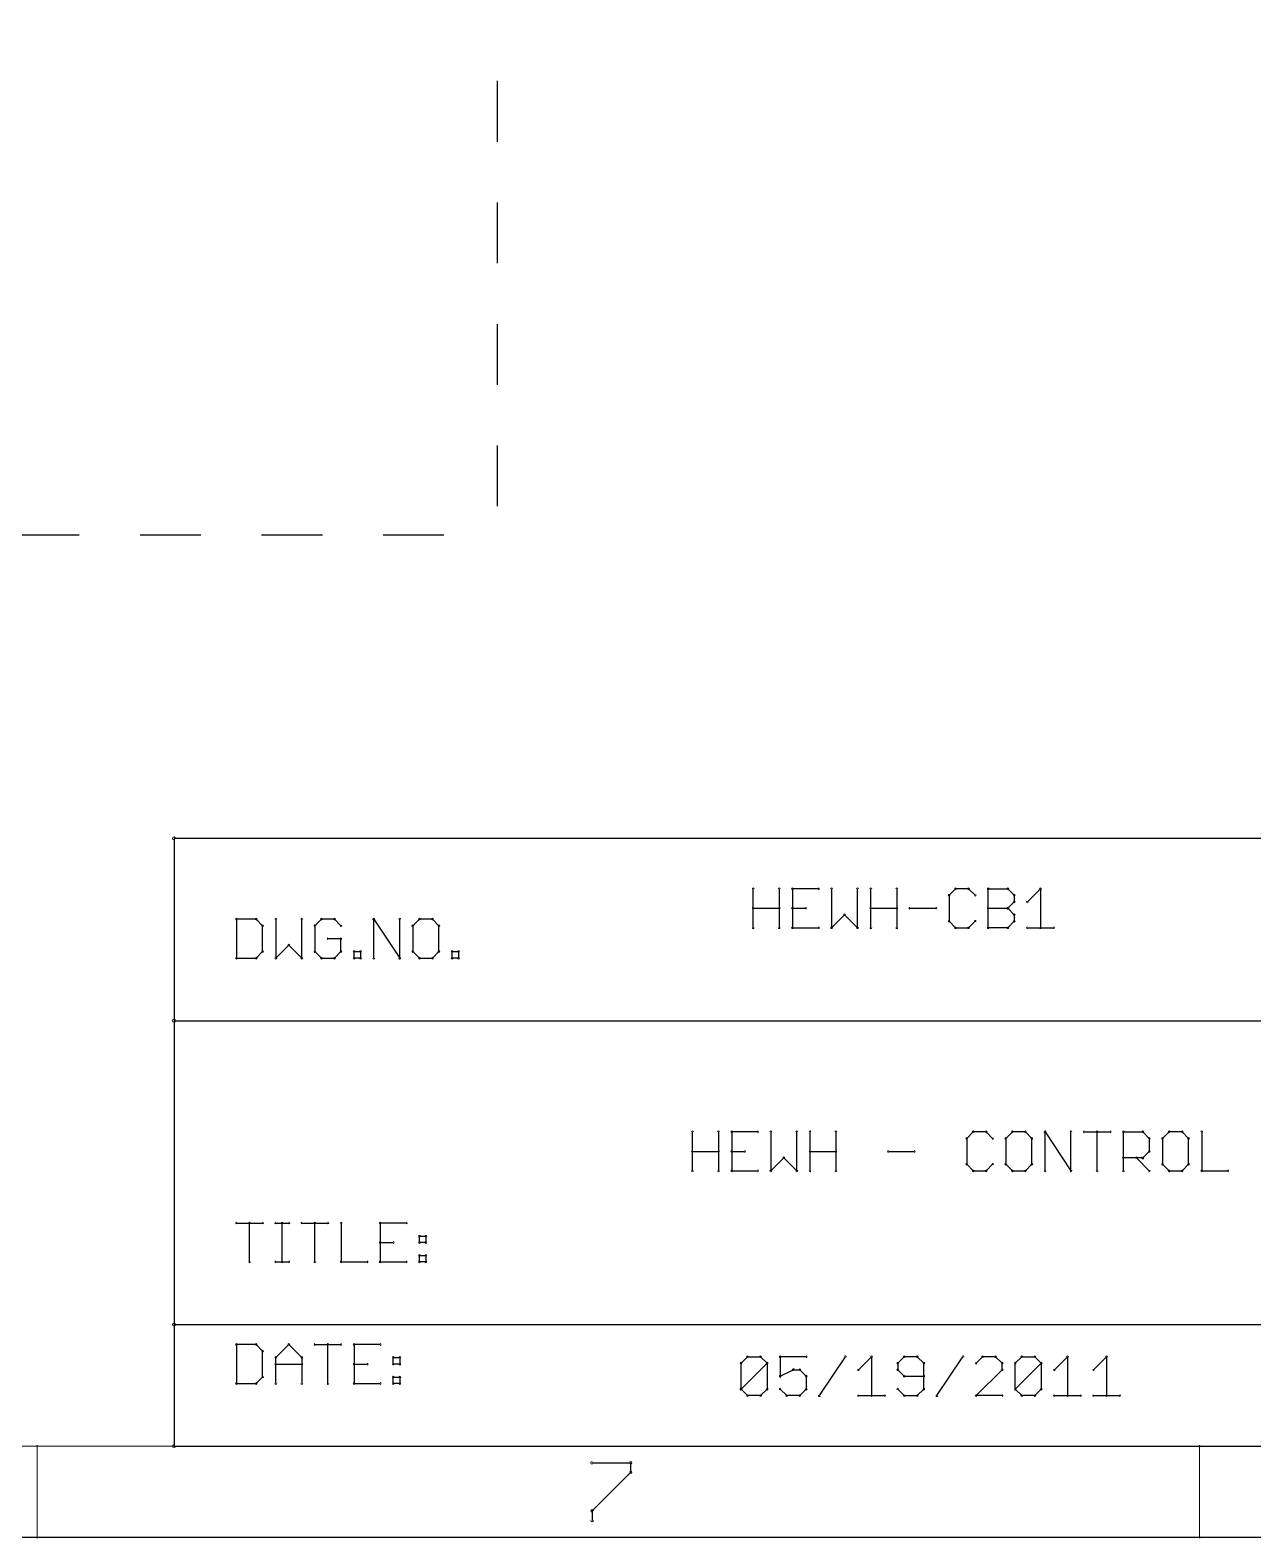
# Paper-space layout 'TEMPERATURE MODULE' of a CAD drawing. Header units: inches. Extents: x 0.5 to 16.2, y 0.3 to 10.6.
# Drawn here: x 12.163 to 14.175, y 0.349 to 2.83 of the extents above; entities that cross this region are included whole.
import ezdxf

# ---------------------------------------------------------------- set-up
doc = ezdxf.new("R2010")
doc.units = ezdxf.units.IN
doc.header["$MEASUREMENT"] = 0
doc.linetypes.add('DOT2', pattern=[0.025, 0, -0.025])
for name, color, linetype in [('94', 14, 'Continuous'), ('97', 94, 'Continuous'), ('THIN_DASHED_NEON_GREEN', 3, 'DOT2')]:
    doc.layers.add(name, color=color, linetype=linetype)

psp = doc.layouts.new('TEMPERATURE MODULE')

# ---------------------------------------------------------------- linework, layer by layer
at = {"layer": '94', "lineweight": 25}
for p, q in [((12.4, 1.5), (12.4, 1.2)), ((14.9, 1.5), (12.4, 1.5)), ((12.503, 1.3671), (12.503, 1.303)), ((12.535, 1.3671), (12.503, 1.3671)), ((12.5457, 1.3564), (12.535, 1.3671)), ((12.5675, 1.3671), (12.5675, 1.303)), ((12.6102, 1.303), (12.6102, 1.3671)), ((12.6426, 1.3671), (12.6319, 1.3564)), ((12.6639, 1.3671), (12.6426, 1.3671)), ((12.6746, 1.3564), (12.6639, 1.3671)), ((12.7286, 1.303), (12.7286, 1.3671)), ((12.7286, 1.3671), (12.7713, 1.303)), ((12.7713, 1.303), (12.7713, 1.3671)), ((12.8037, 1.3671), (12.793, 1.3564)), ((12.8251, 1.3671), (12.8037, 1.3671)), ((12.8358, 1.3564), (12.8251, 1.3671)), ((12.5457, 1.3137), (12.5457, 1.3564)), ((12.6319, 1.3564), (12.6319, 1.3137)), ((12.793, 1.3564), (12.793, 1.3137)), ((12.8358, 1.3137), (12.8358, 1.3564)), ((12.5675, 1.303), (12.5888, 1.3244)), ((12.5888, 1.3244), (12.6102, 1.303)), ((12.6746, 1.335), (12.6533, 1.335)), ((12.6746, 1.3137), (12.6746, 1.335)), ((12.503, 1.303), (12.535, 1.303)), ((12.535, 1.303), (12.5457, 1.3137)), ((12.6319, 1.3137), (12.6426, 1.303)), ((12.6426, 1.303), (12.6639, 1.303)), ((12.6639, 1.303), (12.6746, 1.3137)), ((12.6964, 1.303), (12.6964, 1.3137)), ((12.6964, 1.3137), (12.707, 1.3137)), ((12.707, 1.303), (12.6964, 1.303)), ((12.707, 1.3137), (12.707, 1.303)), ((12.793, 1.3137), (12.8037, 1.303)), ((12.8037, 1.303), (12.8251, 1.303)), ((12.8251, 1.303), (12.8358, 1.3137)), ((12.8575, 1.303), (12.8575, 1.3137)), ((12.8575, 1.3137), (12.8682, 1.3137)), ((12.8682, 1.303), (12.8575, 1.303)), ((12.8682, 1.3137), (12.8682, 1.303)), ((12.4, 1.2), (12.4, 0.7)), ((12.4, 1.2), (14.9, 1.2)), ((12.503, 0.8671), (12.5457, 0.8671)), ((12.5244, 0.803), (12.5244, 0.8671)), ((12.5675, 0.8671), (12.5888, 0.8671)), ((12.5781, 0.803), (12.5781, 0.8671)), ((12.6104, 0.8671), (12.6531, 0.8671)), ((12.6318, 0.803), (12.6318, 0.8671)), ((12.6749, 0.8671), (12.6749, 0.803)), ((12.782, 0.8671), (12.7393, 0.8671)), ((12.7393, 0.8671), (12.7393, 0.803)), ((12.8038, 0.8457), (12.8145, 0.8457)), ((12.8038, 0.835), (12.8038, 0.8457)), ((12.8145, 0.8457), (12.8145, 0.835)), ((12.7393, 0.835), (12.7607, 0.835)), ((12.8145, 0.835), (12.8038, 0.835)), ((12.5675, 0.803), (12.5888, 0.803)), ((12.6749, 0.803), (12.7176, 0.803)), ((12.7393, 0.803), (12.782, 0.803)), ((12.8038, 0.8137), (12.8145, 0.8137)), ((12.8038, 0.803), (12.8038, 0.8137)), ((12.8145, 0.803), (12.8038, 0.803)), ((12.8145, 0.8137), (12.8145, 0.803)), ((12.4, 0.7), (12.4, 0.5)), ((12.4, 0.7), (16, 0.7)), ((12.503, 0.6671), (12.503, 0.603)), ((12.535, 0.6671), (12.503, 0.6671)), ((12.5457, 0.6564), (12.535, 0.6671)), ((12.5457, 0.6137), (12.5457, 0.6564)), ((12.5675, 0.6457), (12.5888, 0.6671)), ((12.5675, 0.603), (12.5675, 0.6457)), ((12.5888, 0.6671), (12.6102, 0.6457)), ((12.6102, 0.6457), (12.6102, 0.603)), ((12.6319, 0.6671), (12.6746, 0.6671)), ((12.6533, 0.603), (12.6533, 0.6671)), ((12.7391, 0.6671), (12.6964, 0.6671)), ((12.6964, 0.6671), (12.6964, 0.603)), ((12.7608, 0.6457), (12.7715, 0.6457)), ((12.7608, 0.635), (12.7608, 0.6457)), ((12.7715, 0.6457), (12.7715, 0.635)), ((12.5675, 0.635), (12.6102, 0.635)), ((12.6964, 0.635), (12.7177, 0.635)), ((12.7715, 0.635), (12.7608, 0.635)), ((12.503, 0.603), (12.535, 0.603)), ((12.535, 0.603), (12.5457, 0.6137)), ((12.6964, 0.603), (12.7391, 0.603)), ((12.7608, 0.6137), (12.7715, 0.6137)), ((12.7608, 0.603), (12.7608, 0.6137)), ((12.7715, 0.603), (12.7608, 0.603)), ((12.7715, 0.6137), (12.7715, 0.603)), ((12.4, 0.5), (14.9, 0.5))]:
    psp.add_line(p, q, dxfattribs=at)
at = {"layer": '94', "lineweight": 18}
for centre, radius, start, end in [((12.4, 1.5), 0.0025, 0, 180), ((12.4, 1.5), 0.0025, 90, 270), ((12.503, 1.3671), 0.0015, 0, 180), ((12.503, 1.3671), 0.0015, 90, 270), ((12.535, 1.3671), 0.0015, 45, 225), ((12.535, 1.3671), 0.0015, 270, 90), ((12.5675, 1.3671), 0.0015, 0, 180), ((12.6102, 1.3671), 0.0015, 0, 180), ((12.6426, 1.3671), 0.0015, 90, 270), ((12.6426, 1.3671), 0.0015, 315, 135), ((12.6639, 1.3671), 0.0015, 45, 225), ((12.6639, 1.3671), 0.0015, 270, 90), ((12.7286, 1.3671), 0.0015, 0, 180), ((12.7286, 1.3671), 0.0015, 33.6901, 213.6901), ((12.7713, 1.3671), 0.0015, 0, 180), ((12.8037, 1.3671), 0.0015, 90, 270), ((12.8037, 1.3671), 0.0015, 315.0135, 135.0135), ((12.8251, 1.3671), 0.0015, 45, 225), ((12.8251, 1.3671), 0.0015, 270, 90), ((12.5457, 1.3564), 0.0015, 0, 180), ((12.5457, 1.3564), 0.0015, 225, 45), ((12.6319, 1.3564), 0.0015, 0, 180), ((12.6319, 1.3564), 0.0015, 135, 315), ((12.6746, 1.3564), 0.0015, 225, 45), ((12.793, 1.3564), 0.0015, 0, 180), ((12.793, 1.3564), 0.0015, 134.9865, 314.9865), ((12.8358, 1.3564), 0.0015, 0, 180), ((12.8358, 1.3564), 0.0015, 225.0135, 45.0135), ((12.5457, 1.3137), 0.0015, 315.0135, 135.0135), ((12.5888, 1.3244), 0.0015, 45, 225), ((12.5888, 1.3244), 0.0015, 315, 135), ((12.6319, 1.3137), 0.0015, 44.9865, 224.9865), ((12.6533, 1.335), 0.0015, 90, 270), ((12.6746, 1.335), 0.0015, 0, 180), ((12.6746, 1.3137), 0.0015, 315.0135, 135.0135), ((12.6746, 1.335), 0.0015, 270, 90), ((12.6964, 1.3137), 0.0015, 0, 180), ((12.6964, 1.3137), 0.0015, 90, 270), ((12.707, 1.3137), 0.0015, 0, 180), ((12.707, 1.3137), 0.0015, 270, 90), ((12.793, 1.3137), 0.0015, 45, 225), ((12.8358, 1.3137), 0.0015, 315, 135), ((12.8575, 1.3137), 0.0015, 0, 180), ((12.8575, 1.3137), 0.0015, 90, 270), ((12.8682, 1.3137), 0.0015, 0, 180), ((12.8682, 1.3137), 0.0015, 270, 90), ((12.503, 1.303), 0.0015, 90, 270), ((12.503, 1.303), 0.0015, 180, 0), ((12.535, 1.303), 0.0015, 134.9865, 314.9865), ((12.535, 1.303), 0.0015, 270, 90), ((12.5457, 1.3137), 0.0015, 180, 0), ((12.5675, 1.303), 0.0015, 135, 315), ((12.5675, 1.303), 0.0015, 180, 0), ((12.6102, 1.303), 0.0015, 180, 0), ((12.6102, 1.303), 0.0015, 225, 45), ((12.6319, 1.3137), 0.0015, 180, 0), ((12.6426, 1.303), 0.0015, 90, 270), ((12.6426, 1.303), 0.0015, 225.0135, 45.0135), ((12.6639, 1.303), 0.0015, 134.9865, 314.9865), ((12.6639, 1.303), 0.0015, 270, 90), ((12.6746, 1.3137), 0.0015, 180, 0), ((12.6964, 1.303), 0.0015, 90, 270), ((12.6964, 1.303), 0.0015, 180, 0), ((12.707, 1.303), 0.0015, 180, 0), ((12.707, 1.303), 0.0015, 270, 90), ((12.7286, 1.303), 0.0015, 180, 0), ((12.7713, 1.303), 0.0015, 180, 0), ((12.7713, 1.303), 0.0015, 213.6795, 33.6795), ((12.793, 1.3137), 0.0015, 180, 0), ((12.8037, 1.303), 0.0015, 90, 270), ((12.8037, 1.303), 0.0015, 225, 45), ((12.8251, 1.303), 0.0015, 134.9865, 314.9865), ((12.8251, 1.303), 0.0015, 270, 90), ((12.8358, 1.3137), 0.0015, 180, 0), ((12.8575, 1.303), 0.0015, 90, 270), ((12.8575, 1.303), 0.0015, 180, 0), ((12.8682, 1.303), 0.0015, 180, 0), ((12.8682, 1.303), 0.0015, 270, 90), ((12.4, 1.2), 0.0025, 0, 180), ((12.4, 1.2), 0.0025, 90, 270), ((12.4, 1.2), 0.0025, 180, 0), ((12.503, 0.8671), 0.0015, 90, 270), ((12.5244, 0.8671), 0.0015, 0, 180), ((12.5457, 0.8671), 0.0015, 270, 90), ((12.5675, 0.8671), 0.0015, 90, 270), ((12.5781, 0.8671), 0.0015, 0, 180), ((12.5888, 0.8671), 0.0015, 270, 90), ((12.6104, 0.8671), 0.0015, 90, 270), ((12.6318, 0.8671), 0.0015, 0, 180), ((12.6531, 0.8671), 0.0015, 270, 90), ((12.6749, 0.8671), 0.0015, 0, 180), ((12.7393, 0.8671), 0.0015, 90, 270), ((12.7393, 0.8671), 0.0015, 0, 180), ((12.782, 0.8671), 0.0015, 270, 90), ((12.8038, 0.8457), 0.0015, 90, 270), ((12.8038, 0.8457), 0.0015, 0, 180), ((12.8145, 0.8457), 0.0015, 0, 180), ((12.8145, 0.8457), 0.0015, 270, 90), ((12.7393, 0.835), 0.0015, 90, 270), ((12.7607, 0.835), 0.0015, 270, 90), ((12.8038, 0.835), 0.0015, 90, 270), ((12.8038, 0.835), 0.0015, 180, 0), ((12.8145, 0.835), 0.0015, 180, 0), ((12.8145, 0.835), 0.0015, 270, 90), ((12.5244, 0.803), 0.0015, 180, 0), ((12.5675, 0.803), 0.0015, 90, 270), ((12.5781, 0.803), 0.0015, 180, 0), ((12.5888, 0.803), 0.0015, 270, 90), ((12.6318, 0.803), 0.0015, 180, 0), ((12.6749, 0.803), 0.0015, 90, 270), ((12.6749, 0.803), 0.0015, 180, 0), ((12.7176, 0.803), 0.0015, 270, 90), ((12.7393, 0.803), 0.0015, 90, 270), ((12.7393, 0.803), 0.0015, 180, 0), ((12.782, 0.803), 0.0015, 270, 90), ((12.8038, 0.8137), 0.0015, 90, 270), ((12.8038, 0.8137), 0.0015, 0, 180), ((12.8038, 0.803), 0.0015, 90, 270), ((12.8038, 0.803), 0.0015, 180, 0), ((12.8145, 0.8137), 0.0015, 0, 180), ((12.8145, 0.803), 0.0015, 180, 0), ((12.8145, 0.8137), 0.0015, 270, 90), ((12.8145, 0.803), 0.0015, 270, 90), ((12.4, 0.7), 0.0025, 0, 180), ((12.4, 0.7), 0.0025, 90, 270), ((12.4, 0.7), 0.0025, 180, 0), ((12.503, 0.6671), 0.0015, 0, 180), ((12.503, 0.6671), 0.0015, 90, 270), ((12.535, 0.6671), 0.0015, 45, 225), ((12.535, 0.6671), 0.0015, 270, 90), ((12.5457, 0.6564), 0.0015, 0, 180), ((12.5457, 0.6564), 0.0015, 225, 45), ((12.5675, 0.6457), 0.0015, 0, 180), ((12.5675, 0.6457), 0.0015, 135, 315), ((12.5888, 0.6671), 0.0015, 45, 225), ((12.5888, 0.6671), 0.0015, 315, 135), ((12.6102, 0.6457), 0.0015, 0, 180), ((12.6102, 0.6457), 0.0015, 225, 45), ((12.6319, 0.6671), 0.0015, 90, 270), ((12.6533, 0.6671), 0.0015, 0, 180), ((12.6746, 0.6671), 0.0015, 270, 90), ((12.6964, 0.6671), 0.0015, 90, 270), ((12.6964, 0.6671), 0.0015, 0, 180), ((12.7391, 0.6671), 0.0015, 270, 90), ((12.7608, 0.6457), 0.0015, 90, 270), ((12.7608, 0.6457), 0.0015, 0, 180), ((12.7715, 0.6457), 0.0015, 0, 180), ((12.7715, 0.6457), 0.0015, 270, 90), ((12.5675, 0.635), 0.0015, 90, 270), ((12.6102, 0.635), 0.0015, 270, 90), ((12.6964, 0.635), 0.0015, 90, 270), ((12.7177, 0.635), 0.0015, 270, 90), ((12.7608, 0.635), 0.0015, 90, 270), ((12.7608, 0.635), 0.0015, 180, 0), ((12.7715, 0.635), 0.0015, 180, 0), ((12.7715, 0.635), 0.0015, 270, 90), ((12.503, 0.603), 0.0015, 90, 270), ((12.503, 0.603), 0.0015, 180, 0), ((12.535, 0.603), 0.0015, 134.9865, 314.9865), ((12.535, 0.603), 0.0015, 270, 90), ((12.5457, 0.6137), 0.0015, 180, 0), ((12.5457, 0.6137), 0.0015, 315.0135, 135.0135), ((12.5675, 0.603), 0.0015, 180, 0), ((12.6102, 0.603), 0.0015, 180, 0), ((12.6533, 0.603), 0.0015, 180, 0), ((12.6964, 0.603), 0.0015, 90, 270), ((12.6964, 0.603), 0.0015, 180, 0), ((12.7391, 0.603), 0.0015, 270, 90), ((12.7608, 0.6137), 0.0015, 90, 270), ((12.7608, 0.6137), 0.0015, 0, 180), ((12.7608, 0.603), 0.0015, 90, 270), ((12.7608, 0.603), 0.0015, 180, 0), ((12.7715, 0.6137), 0.0015, 0, 180), ((12.7715, 0.603), 0.0015, 180, 0), ((12.7715, 0.6137), 0.0015, 270, 90), ((12.7715, 0.603), 0.0015, 270, 90), ((12.4, 0.5), 0.0025, 90, 270), ((12.4, 0.5), 0.0025, 180, 0)]:
    psp.add_arc(centre, radius, start, end, dxfattribs=at)
at = {"layer": '97', "lineweight": 25}
for p, q in [((13.353, 1.353), (13.353, 1.4171)), ((13.3957, 1.4171), (13.3957, 1.353)), ((13.4602, 1.4171), (13.4175, 1.4171)), ((13.4175, 1.4171), (13.4175, 1.353)), ((13.4819, 1.4171), (13.4819, 1.353)), ((13.5246, 1.353), (13.5246, 1.4171)), ((13.5464, 1.353), (13.5464, 1.4171)), ((13.5891, 1.4171), (13.5891, 1.353)), ((13.686, 1.4171), (13.6753, 1.4064)), ((13.7073, 1.4171), (13.686, 1.4171)), ((13.718, 1.4064), (13.7073, 1.4171)), ((13.7397, 1.353), (13.7397, 1.4171)), ((13.7397, 1.4171), (13.7718, 1.4171)), ((13.7718, 1.4171), (13.7824, 1.4064)), ((13.8042, 1.3957), (13.8255, 1.4171)), ((13.8255, 1.4171), (13.8255, 1.353)), ((13.6753, 1.4064), (13.6753, 1.3637)), ((13.7824, 1.3957), (13.7718, 1.385)), ((13.7824, 1.4064), (13.7824, 1.3957)), ((13.353, 1.385), (13.3957, 1.385)), ((13.4175, 1.385), (13.4388, 1.385)), ((13.4819, 1.353), (13.5033, 1.3744)), ((13.5033, 1.3744), (13.5246, 1.353)), ((13.5464, 1.385), (13.5891, 1.385)), ((13.6108, 1.385), (13.6535, 1.385)), ((13.7397, 1.385), (13.7718, 1.385)), ((13.7718, 1.385), (13.7824, 1.3744)), ((13.7824, 1.3744), (13.7824, 1.3637)), ((13.4175, 1.353), (13.4602, 1.353)), ((13.6753, 1.3637), (13.686, 1.353)), ((13.686, 1.353), (13.7073, 1.353)), ((13.7073, 1.353), (13.718, 1.3637)), ((13.7718, 1.353), (13.7397, 1.353)), ((13.7824, 1.3637), (13.7718, 1.353)), ((13.8042, 1.353), (13.8469, 1.353)), ((13.253, 0.953), (13.253, 1.0171)), ((13.2957, 1.0171), (13.2957, 0.953)), ((13.3602, 1.0171), (13.3175, 1.0171)), ((13.3175, 1.0171), (13.3175, 0.953)), ((13.3819, 1.0171), (13.3819, 0.953)), ((13.4246, 0.953), (13.4246, 1.0171)), ((13.4464, 0.953), (13.4464, 1.0171)), ((13.4891, 1.0171), (13.4891, 0.953)), ((13.7149, 1.0171), (13.7042, 1.0064)), ((13.7042, 1.0064), (13.7042, 0.9637)), ((13.7362, 1.0171), (13.7149, 1.0171)), ((13.7469, 1.0064), (13.7362, 1.0171)), ((13.7793, 1.0171), (13.7686, 1.0064)), ((13.7686, 1.0064), (13.7686, 0.9637)), ((13.8007, 1.0171), (13.7793, 1.0171)), ((13.8113, 1.0064), (13.8007, 1.0171)), ((13.8113, 0.9637), (13.8113, 1.0064)), ((13.8331, 0.953), (13.8331, 1.0171)), ((13.8331, 1.0171), (13.8758, 0.953)), ((13.8758, 0.953), (13.8758, 1.0171)), ((13.8976, 1.0171), (13.9403, 1.0171)), ((13.9189, 0.953), (13.9189, 1.0171)), ((13.962, 0.953), (13.962, 1.0171)), ((13.962, 1.0171), (13.994, 1.0171)), ((13.994, 1.0171), (14.0047, 1.0064)), ((14.0047, 1.0064), (14.0047, 0.985)), ((14.0371, 1.0171), (14.0265, 1.0064)), ((14.0265, 1.0064), (14.0265, 0.9637)), ((14.0585, 1.0171), (14.0371, 1.0171)), ((14.0692, 1.0064), (14.0585, 1.0171)), ((14.0692, 0.9637), (14.0692, 1.0064)), ((14.0909, 1.0171), (14.0909, 0.953)), ((13.253, 0.985), (13.2957, 0.985)), ((13.3175, 0.985), (13.3388, 0.985)), ((13.3819, 0.953), (13.4033, 0.9744)), ((13.4033, 0.9744), (13.4246, 0.953)), ((13.4464, 0.985), (13.4891, 0.985)), ((13.5753, 0.985), (13.618, 0.985)), ((13.994, 0.9744), (13.962, 0.9744)), ((13.9834, 0.9744), (14.0047, 0.953)), ((14.0047, 0.985), (13.994, 0.9744)), ((13.3175, 0.953), (13.3602, 0.953)), ((13.7042, 0.9637), (13.7149, 0.953)), ((13.7149, 0.953), (13.7362, 0.953)), ((13.7362, 0.953), (13.7469, 0.9637)), ((13.7686, 0.9637), (13.7793, 0.953)), ((13.7793, 0.953), (13.8007, 0.953)), ((13.8007, 0.953), (13.8113, 0.9637)), ((14.0265, 0.9637), (14.0371, 0.953)), ((14.0371, 0.953), (14.0585, 0.953)), ((14.0585, 0.953), (14.0692, 0.9637)), ((14.0909, 0.953), (14.1336, 0.953)), ((13.333, 0.6364), (13.3437, 0.6471)), ((13.3437, 0.6471), (13.365, 0.6471)), ((13.365, 0.6471), (13.3757, 0.6364)), ((13.4402, 0.6471), (13.3975, 0.6471)), ((13.3975, 0.6471), (13.3975, 0.615)), ((13.4619, 0.583), (13.5046, 0.6471)), ((13.5264, 0.6257), (13.5477, 0.6471)), ((13.5477, 0.6471), (13.5477, 0.583)), ((13.6015, 0.6471), (13.5908, 0.6364)), ((13.6228, 0.6471), (13.6015, 0.6471)), ((13.6335, 0.6364), (13.6228, 0.6471)), ((13.6553, 0.583), (13.698, 0.6471)), ((13.7304, 0.6471), (13.7197, 0.6364)), ((13.7518, 0.6471), (13.7304, 0.6471)), ((13.7624, 0.6364), (13.7518, 0.6471)), ((13.7842, 0.6364), (13.7949, 0.6471)), ((13.7949, 0.6471), (13.8162, 0.6471)), ((13.8162, 0.6471), (13.8269, 0.6364)), ((13.8486, 0.6257), (13.87, 0.6471)), ((13.87, 0.6471), (13.87, 0.583)), ((13.9131, 0.6257), (13.9344, 0.6471)), ((13.9344, 0.6471), (13.9344, 0.583)), ((13.333, 0.5937), (13.333, 0.6364)), ((13.333, 0.5937), (13.3757, 0.6364)), ((13.3757, 0.6364), (13.3757, 0.5937)), ((13.3975, 0.615), (13.4188, 0.6257)), ((13.4188, 0.6257), (13.4295, 0.6257)), ((13.4295, 0.6257), (13.4402, 0.615)), ((13.5908, 0.6364), (13.5908, 0.6257)), ((13.5908, 0.6257), (13.6015, 0.615)), ((13.6335, 0.5937), (13.6335, 0.6364)), ((13.7197, 0.583), (13.7624, 0.6257)), ((13.7624, 0.6257), (13.7624, 0.6364)), ((13.7842, 0.5937), (13.7842, 0.6364)), ((13.7842, 0.5937), (13.8269, 0.6364)), ((13.8269, 0.6364), (13.8269, 0.5937)), ((13.4402, 0.615), (13.4402, 0.5937)), ((13.6015, 0.615), (13.6335, 0.615)), ((13.3437, 0.583), (13.333, 0.5937)), ((13.365, 0.583), (13.3437, 0.583)), ((13.3757, 0.5937), (13.365, 0.583)), ((13.4081, 0.583), (13.3975, 0.5937)), ((13.4295, 0.583), (13.4081, 0.583)), ((13.4402, 0.5937), (13.4295, 0.583)), ((13.5264, 0.583), (13.5691, 0.583)), ((13.5908, 0.5937), (13.6015, 0.583)), ((13.6015, 0.583), (13.6228, 0.583)), ((13.6228, 0.583), (13.6335, 0.5937)), ((13.7624, 0.583), (13.7197, 0.583)), ((13.7949, 0.583), (13.7842, 0.5937)), ((13.8162, 0.583), (13.7949, 0.583)), ((13.8269, 0.5937), (13.8162, 0.583)), ((13.8486, 0.583), (13.8913, 0.583)), ((13.9131, 0.583), (13.9558, 0.583)), ((13.0879, 0.4725), (13.1512, 0.4725)), ((13.1512, 0.4725), (13.1512, 0.4567)), ((13.1512, 0.4567), (13.0879, 0.3934)), ((13.0879, 0.3934), (13.0879, 0.3776)), ((0.55, 0.35), (16.15, 0.35))]:
    psp.add_line(p, q, dxfattribs=at)
at = {"layer": '97', "lineweight": 18}
for p, q in [((0.7, 0.5), (16, 0.5)), ((12.175, 0.35), (12.175, 0.5)), ((14.0875, 0.35), (14.0875, 0.5))]:
    psp.add_line(p, q, dxfattribs=at)
for centre, radius, start, end in [((13.353, 1.4171), 0.0015, 0, 180), ((13.3957, 1.4171), 0.0015, 0, 180), ((13.4175, 1.4171), 0.0015, 90, 270), ((13.4175, 1.4171), 0.0015, 0, 180), ((13.4602, 1.4171), 0.0015, 270, 90), ((13.4819, 1.4171), 0.0015, 0, 180), ((13.5246, 1.4171), 0.0015, 0, 180), ((13.5464, 1.4171), 0.0015, 0, 180), ((13.5891, 1.4171), 0.0015, 0, 180), ((13.686, 1.4171), 0.0015, 90, 270), ((13.686, 1.4171), 0.0015, 315, 135), ((13.7073, 1.4171), 0.0015, 45, 225), ((13.7073, 1.4171), 0.0015, 270, 90), ((13.7397, 1.4171), 0.0015, 0, 180), ((13.7397, 1.4171), 0.0015, 90, 270), ((13.7718, 1.4171), 0.0015, 44.9865, 224.9865), ((13.7718, 1.4171), 0.0015, 270, 90), ((13.8255, 1.4171), 0.0015, 0, 180), ((13.8255, 1.4171), 0.0015, 315, 135), ((13.6753, 1.4064), 0.0015, 0, 180), ((13.6753, 1.4064), 0.0015, 135, 315), ((13.718, 1.4064), 0.0015, 225, 45), ((13.7824, 1.4064), 0.0015, 0, 180), ((13.7824, 1.3957), 0.0015, 180, 0), ((13.7824, 1.4064), 0.0015, 225, 45), ((13.7824, 1.3957), 0.0015, 315, 135), ((13.8042, 1.3957), 0.0015, 134.9865, 314.9865), ((13.353, 1.385), 0.0015, 90, 270), ((13.3957, 1.385), 0.0015, 270, 90), ((13.4175, 1.385), 0.0015, 90, 270), ((13.4388, 1.385), 0.0015, 270, 90), ((13.5033, 1.3744), 0.0015, 45, 225), ((13.5033, 1.3744), 0.0015, 315, 135), ((13.5464, 1.385), 0.0015, 90, 270), ((13.5891, 1.385), 0.0015, 270, 90), ((13.6108, 1.385), 0.0015, 90, 270), ((13.6535, 1.385), 0.0015, 270, 90), ((13.6753, 1.3637), 0.0015, 44.9865, 224.9865), ((13.718, 1.3637), 0.0015, 315.0135, 135.0135), ((13.7397, 1.385), 0.0015, 90, 270), ((13.7718, 1.385), 0.0015, 44.9865, 224.9865), ((13.7718, 1.385), 0.0015, 135.0135, 315.0135), ((13.7718, 1.385), 0.0015, 270, 90), ((13.7824, 1.3744), 0.0015, 0, 180), ((13.7824, 1.3744), 0.0015, 224.9865, 44.9865), ((13.7824, 1.3637), 0.0015, 315.0135, 135.0135), ((13.353, 1.353), 0.0015, 180, 0), ((13.3957, 1.353), 0.0015, 180, 0), ((13.4175, 1.353), 0.0015, 90, 270), ((13.4175, 1.353), 0.0015, 180, 0), ((13.4602, 1.353), 0.0015, 270, 90), ((13.4819, 1.353), 0.0015, 135, 315), ((13.4819, 1.353), 0.0015, 180, 0), ((13.5246, 1.353), 0.0015, 180, 0), ((13.5246, 1.353), 0.0015, 225, 45), ((13.5464, 1.353), 0.0015, 180, 0), ((13.5891, 1.353), 0.0015, 180, 0), ((13.6753, 1.3637), 0.0015, 180, 0), ((13.686, 1.353), 0.0015, 90, 270), ((13.686, 1.353), 0.0015, 225.0135, 45.0135), ((13.7073, 1.353), 0.0015, 134.9865, 314.9865), ((13.7073, 1.353), 0.0015, 270, 90), ((13.7397, 1.353), 0.0015, 90, 270), ((13.7397, 1.353), 0.0015, 180, 0), ((13.7718, 1.353), 0.0015, 135, 315), ((13.7718, 1.353), 0.0015, 270, 90), ((13.7824, 1.3637), 0.0015, 180, 0), ((13.8042, 1.353), 0.0015, 90, 270), ((13.8255, 1.353), 0.0015, 180, 0), ((13.8469, 1.353), 0.0015, 270, 90), ((13.253, 1.0171), 0.0015, 0, 180), ((13.2957, 1.0171), 0.0015, 0, 180), ((13.3175, 1.0171), 0.0015, 90, 270), ((13.3175, 1.0171), 0.0015, 0, 180), ((13.3602, 1.0171), 0.0015, 270, 90), ((13.3819, 1.0171), 0.0015, 0, 180), ((13.4246, 1.0171), 0.0015, 0, 180), ((13.4464, 1.0171), 0.0015, 0, 180), ((13.4891, 1.0171), 0.0015, 0, 180), ((13.7149, 1.0171), 0.0015, 90, 270), ((13.7149, 1.0171), 0.0015, 315, 135), ((13.7362, 1.0171), 0.0015, 44.9865, 224.9865), ((13.7362, 1.0171), 0.0015, 270, 90), ((13.7793, 1.0171), 0.0015, 90, 270), ((13.7793, 1.0171), 0.0015, 315, 135), ((13.8007, 1.0171), 0.0015, 44.9865, 224.9865), ((13.8007, 1.0171), 0.0015, 270, 90), ((13.8331, 1.0171), 0.0015, 0, 180), ((13.8331, 1.0171), 0.0015, 33.6901, 213.6901), ((13.8758, 1.0171), 0.0015, 0, 180), ((13.8976, 1.0171), 0.0015, 90, 270), ((13.9189, 1.0171), 0.0015, 0, 180), ((13.9403, 1.0171), 0.0015, 270, 90), ((13.962, 1.0171), 0.0015, 0, 180), ((13.962, 1.0171), 0.0015, 90, 270), ((13.994, 1.0171), 0.0015, 44.9865, 224.9865), ((13.994, 1.0171), 0.0015, 270, 90), ((14.0371, 1.0171), 0.0015, 90, 270), ((14.0371, 1.0171), 0.0015, 315, 135), ((14.0585, 1.0171), 0.0015, 44.9865, 224.9865), ((14.0585, 1.0171), 0.0015, 270, 90), ((14.0909, 1.0171), 0.0015, 0, 180), ((13.7042, 1.0064), 0.0015, 0, 180), ((13.7042, 1.0064), 0.0015, 134.9865, 314.9865), ((13.7469, 1.0064), 0.0015, 225, 45), ((13.7686, 1.0064), 0.0015, 0, 180), ((13.7686, 1.0064), 0.0015, 134.9865, 314.9865), ((13.8113, 1.0064), 0.0015, 0, 180), ((13.8113, 1.0064), 0.0015, 225, 45), ((14.0047, 1.0064), 0.0015, 0, 180), ((14.0047, 1.0064), 0.0015, 225.0135, 45.0135), ((14.0265, 1.0064), 0.0015, 0, 180), ((14.0265, 1.0064), 0.0015, 134.9865, 314.9865), ((14.0692, 1.0064), 0.0015, 0, 180), ((14.0692, 1.0064), 0.0015, 225.0135, 45.0135), ((13.253, 0.985), 0.0015, 90, 270), ((13.2957, 0.985), 0.0015, 270, 90), ((13.3175, 0.985), 0.0015, 90, 270), ((13.3388, 0.985), 0.0015, 270, 90), ((13.4033, 0.9744), 0.0015, 45, 225), ((13.4033, 0.9744), 0.0015, 315, 135), ((13.4464, 0.985), 0.0015, 90, 270), ((13.4891, 0.985), 0.0015, 270, 90), ((13.5753, 0.985), 0.0015, 90, 270), ((13.618, 0.985), 0.0015, 270, 90), ((13.962, 0.9744), 0.0015, 90, 270), ((13.9834, 0.9744), 0.0015, 45, 225), ((13.994, 0.9744), 0.0015, 135.0135, 315.0135), ((13.994, 0.9744), 0.0015, 270, 90), ((14.0047, 0.985), 0.0015, 180, 0), ((14.0047, 0.985), 0.0015, 315, 135), ((13.253, 0.953), 0.0015, 180, 0), ((13.2957, 0.953), 0.0015, 180, 0), ((13.3175, 0.953), 0.0015, 90, 270), ((13.3175, 0.953), 0.0015, 180, 0), ((13.3602, 0.953), 0.0015, 270, 90), ((13.3819, 0.953), 0.0015, 135, 315), ((13.3819, 0.953), 0.0015, 180, 0), ((13.4246, 0.953), 0.0015, 180, 0), ((13.4246, 0.953), 0.0015, 225, 45), ((13.4464, 0.953), 0.0015, 180, 0), ((13.4891, 0.953), 0.0015, 180, 0), ((13.7042, 0.9637), 0.0015, 45, 225), ((13.7042, 0.9637), 0.0015, 180, 0), ((13.7149, 0.953), 0.0015, 90, 270), ((13.7149, 0.953), 0.0015, 225.0135, 45.0135), ((13.7362, 0.953), 0.0015, 135, 315), ((13.7362, 0.953), 0.0015, 270, 90), ((13.7469, 0.9637), 0.0015, 315.0135, 135.0135), ((13.7686, 0.9637), 0.0015, 45, 225), ((13.7686, 0.9637), 0.0015, 180, 0), ((13.7793, 0.953), 0.0015, 90, 270), ((13.7793, 0.953), 0.0015, 225.0135, 45.0135), ((13.8007, 0.953), 0.0015, 135, 315), ((13.8007, 0.953), 0.0015, 270, 90), ((13.8113, 0.9637), 0.0015, 180, 0), ((13.8113, 0.9637), 0.0015, 315.0135, 135.0135), ((13.8331, 0.953), 0.0015, 180, 0), ((13.8758, 0.953), 0.0015, 180, 0), ((13.8758, 0.953), 0.0015, 213.6901, 33.6901), ((13.9189, 0.953), 0.0015, 180, 0), ((13.962, 0.953), 0.0015, 180, 0), ((14.0047, 0.953), 0.0015, 225.0135, 45.0135), ((14.0265, 0.9637), 0.0015, 45, 225), ((14.0265, 0.9637), 0.0015, 180, 0), ((14.0371, 0.953), 0.0015, 90, 270), ((14.0371, 0.953), 0.0015, 225.0135, 45.0135), ((14.0585, 0.953), 0.0015, 135, 315), ((14.0585, 0.953), 0.0015, 270, 90), ((14.0692, 0.9637), 0.0015, 180, 0), ((14.0692, 0.9637), 0.0015, 315, 135), ((14.0909, 0.953), 0.0015, 90, 270), ((14.0909, 0.953), 0.0015, 180, 0), ((14.1336, 0.953), 0.0015, 270, 90), ((13.3437, 0.6471), 0.0015, 90, 270), ((13.3437, 0.6471), 0.0015, 315, 135), ((13.365, 0.6471), 0.0015, 45, 225), ((13.365, 0.6471), 0.0015, 270, 90), ((13.3975, 0.6471), 0.0015, 90, 270), ((13.3975, 0.6471), 0.0015, 0, 180), ((13.4402, 0.6471), 0.0015, 270, 90), ((13.5046, 0.6471), 0.0015, 326.3099, 146.3099), ((13.5477, 0.6471), 0.0015, 0, 180), ((13.5477, 0.6471), 0.0015, 315, 135), ((13.6015, 0.6471), 0.0015, 90, 270), ((13.6015, 0.6471), 0.0015, 315, 135), ((13.6228, 0.6471), 0.0015, 45, 225), ((13.6228, 0.6471), 0.0015, 270, 90), ((13.698, 0.6471), 0.0015, 326.3099, 146.3099), ((13.7304, 0.6471), 0.0015, 90, 270), ((13.7304, 0.6471), 0.0015, 315, 135), ((13.7518, 0.6471), 0.0015, 44.9865, 224.9865), ((13.7518, 0.6471), 0.0015, 270, 90), ((13.7949, 0.6471), 0.0015, 90, 270), ((13.7949, 0.6471), 0.0015, 315, 135), ((13.8162, 0.6471), 0.0015, 44.9865, 224.9865), ((13.8162, 0.6471), 0.0015, 270, 90), ((13.87, 0.6471), 0.0015, 0, 180), ((13.87, 0.6471), 0.0015, 315, 135), ((13.9344, 0.6471), 0.0015, 0, 180), ((13.9344, 0.6471), 0.0015, 315, 135), ((13.333, 0.6364), 0.0015, 0, 180), ((13.333, 0.6364), 0.0015, 135, 315), ((13.3757, 0.6364), 0.0015, 0, 180), ((13.3757, 0.6364), 0.0015, 315, 135), ((13.3757, 0.6364), 0.0015, 225, 45), ((13.4188, 0.6257), 0.0015, 90, 270), ((13.4188, 0.6257), 0.0015, 296.548, 116.548), ((13.4295, 0.6257), 0.0015, 45.0135, 225.0135), ((13.4295, 0.6257), 0.0015, 270, 90), ((13.5264, 0.6257), 0.0015, 135, 315), ((13.5908, 0.6364), 0.0015, 0, 180), ((13.5908, 0.6364), 0.0015, 135, 315), ((13.5908, 0.6257), 0.0015, 45, 225), ((13.5908, 0.6257), 0.0015, 180, 0), ((13.6335, 0.6364), 0.0015, 0, 180), ((13.6335, 0.6364), 0.0015, 225, 45), ((13.7197, 0.6364), 0.0015, 134.9865, 314.9865), ((13.7624, 0.6364), 0.0015, 0, 180), ((13.7624, 0.6257), 0.0015, 180, 0), ((13.7624, 0.6364), 0.0015, 225, 45), ((13.7624, 0.6257), 0.0015, 315, 135), ((13.7842, 0.6364), 0.0015, 0, 180), ((13.7842, 0.6364), 0.0015, 134.9865, 314.9865), ((13.8269, 0.6364), 0.0015, 0, 180), ((13.8269, 0.6364), 0.0015, 315, 135), ((13.8269, 0.6364), 0.0015, 225, 45), ((13.8486, 0.6257), 0.0015, 134.9865, 314.9865), ((13.9131, 0.6257), 0.0015, 134.9865, 314.9865), ((13.3975, 0.615), 0.0015, 116.5736, 296.5736), ((13.3975, 0.615), 0.0015, 180, 0), ((13.4402, 0.615), 0.0015, 0, 180), ((13.4402, 0.615), 0.0015, 224.9865, 44.9865), ((13.6015, 0.615), 0.0015, 90, 270), ((13.6015, 0.615), 0.0015, 225, 45), ((13.6335, 0.615), 0.0015, 270, 90), ((13.333, 0.5937), 0.0015, 44.9865, 224.9865), ((13.333, 0.5937), 0.0015, 135.0135, 315.0135), ((13.333, 0.5937), 0.0015, 180, 0), ((13.3437, 0.583), 0.0015, 90, 270), ((13.3437, 0.583), 0.0015, 225.0135, 45.0135), ((13.365, 0.583), 0.0015, 134.9865, 314.9865), ((13.365, 0.583), 0.0015, 270, 90), ((13.3757, 0.5937), 0.0015, 180, 0), ((13.3757, 0.5937), 0.0015, 315.0135, 135.0135), ((13.3975, 0.5937), 0.0015, 44.9865, 224.9865), ((13.4081, 0.583), 0.0015, 90, 270), ((13.4081, 0.583), 0.0015, 225.0135, 45.0135), ((13.4295, 0.583), 0.0015, 134.9865, 314.9865), ((13.4295, 0.583), 0.0015, 270, 90), ((13.4402, 0.5937), 0.0015, 180, 0), ((13.4402, 0.5937), 0.0015, 315.0135, 135.0135), ((13.4619, 0.583), 0.0015, 146.3099, 326.3099), ((13.5264, 0.583), 0.0015, 90, 270), ((13.5477, 0.583), 0.0015, 180, 0), ((13.5691, 0.583), 0.0015, 270, 90), ((13.5908, 0.5937), 0.0015, 44.9865, 224.9865), ((13.6015, 0.583), 0.0015, 90, 270), ((13.6015, 0.583), 0.0015, 225.0135, 45.0135), ((13.6228, 0.583), 0.0015, 134.9865, 314.9865), ((13.6228, 0.583), 0.0015, 270, 90), ((13.6335, 0.5937), 0.0015, 180, 0), ((13.6335, 0.5937), 0.0015, 315.0135, 135.0135), ((13.6553, 0.583), 0.0015, 146.3099, 326.3099), ((13.7197, 0.583), 0.0015, 90, 270), ((13.7197, 0.583), 0.0015, 134.9865, 314.9865), ((13.7624, 0.583), 0.0015, 270, 90), ((13.7842, 0.5937), 0.0015, 45, 225), ((13.7842, 0.5937), 0.0015, 135, 315), ((13.7842, 0.5937), 0.0015, 180, 0), ((13.7949, 0.583), 0.0015, 90, 270), ((13.7949, 0.583), 0.0015, 225.0135, 45.0135), ((13.8162, 0.583), 0.0015, 135, 315), ((13.8162, 0.583), 0.0015, 270, 90), ((13.8269, 0.5937), 0.0015, 180, 0), ((13.8269, 0.5937), 0.0015, 315.0135, 135.0135), ((13.8486, 0.583), 0.0015, 90, 270), ((13.87, 0.583), 0.0015, 180, 0), ((13.8913, 0.583), 0.0015, 270, 90), ((13.9131, 0.583), 0.0015, 90, 270), ((13.9344, 0.583), 0.0015, 180, 0), ((13.9558, 0.583), 0.0015, 270, 90), ((12.175, 0.5), 0.000984, 0, 180), ((14.0875, 0.5), 0.000984, 0, 180), ((13.0879, 0.4725), 0.002, 90, 270), ((13.1512, 0.4725), 0.002, 0, 180), ((13.1512, 0.4725), 0.002, 270, 90), ((13.1512, 0.4567), 0.002, 180, 0), ((13.1512, 0.4567), 0.002, 315.0101, 135.0101), ((13.0879, 0.3934), 0.002, 0, 180), ((13.0879, 0.3934), 0.002, 135, 315), ((13.0879, 0.3776), 0.002, 180, 0), ((12.175, 0.35), 0.000984, 180, 0), ((14.0875, 0.35), 0.000984, 180, 0)]:
    psp.add_arc(centre, radius, start, end, dxfattribs=at)
at = {"layer": 'THIN_DASHED_NEON_GREEN'}
for p in [(12.9314, 9.3465), (7.944, 1.9995)]:
    psp.add_line(p, (12.9314, 1.9995), dxfattribs=at)

doc.saveas('drawing.dxf')
